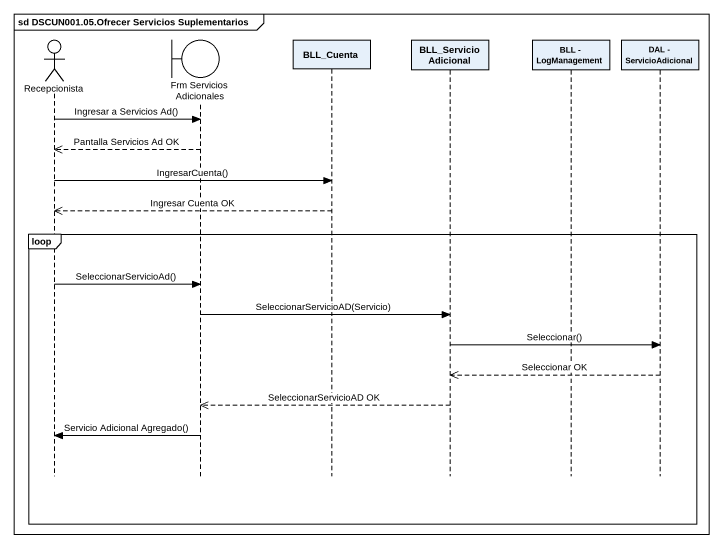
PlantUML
@startuml
mainframe sd DSCUN001.05.Ofrecer Servicios Suplementarios
hide footbox
actor Recepcionista
boundary "Frm Servicios Adicionales" as Frm_Servicios_Adicionales
participant BLL_Cuenta
participant "BLL_Servicio Adicional" as BLL_Servicio_Adicional
participant "BLL - LogManagement" as BLL_LogManagement
participant "DAL - ServicioAdicional" as DAL_ServicioAdicional

Recepcionista -> Frm_Servicios_Adicionales : Ingresar a Servicios Ad()
Frm_Servicios_Adicionales -->> Recepcionista : Pantalla Servicios Ad OK
Recepcionista -> BLL_Cuenta : IngresarCuenta()
BLL_Cuenta -->> Recepcionista : Ingresar Cuenta OK
loop
  Recepcionista -> Frm_Servicios_Adicionales : SeleccionarServicioAd()
  Frm_Servicios_Adicionales -> BLL_Servicio_Adicional : SeleccionarServicioAD(Servicio)
  BLL_Servicio_Adicional -> DAL_ServicioAdicional : Seleccionar()
  DAL_ServicioAdicional -->> BLL_Servicio_Adicional : Seleccionar OK
  BLL_Servicio_Adicional -->> Frm_Servicios_Adicionales : SeleccionarServicioAD OK
  Frm_Servicios_Adicionales -> Recepcionista : Servicio Adicional Agregado()
end
@enduml
